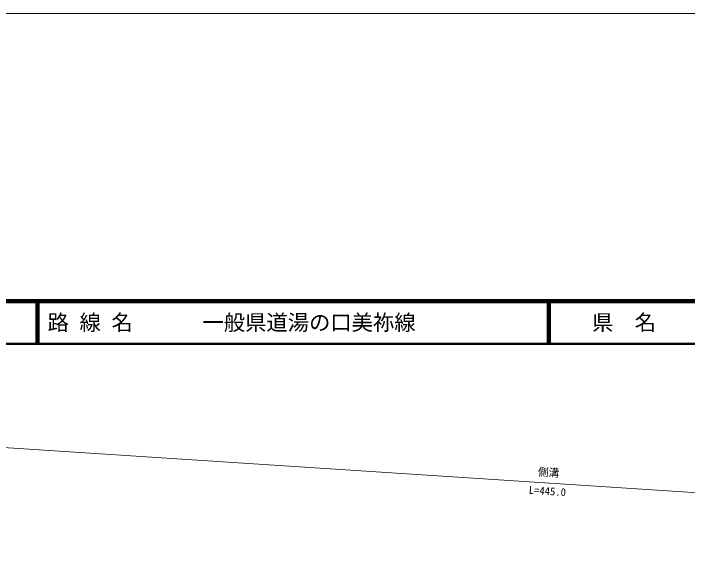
# Model space of a CAD drawing. Units: millimetres, scale not verified. Extents: x 0 to 700000, y -47500 to 447500.
# Drawn here: x 172378 to 330536, y 322198 to 447500 of the extents above; entities that cross this region are included whole.
import ezdxf
from ezdxf.enums import TextEntityAlignment as Align

# ---------------------------------------------------------------- set-up
doc = ezdxf.new("R2010")
doc.units = ezdxf.units.MM
doc.header["$LTSCALE"] = 1000
for name, color, linetype, lineweight in [('M-STR-HTXT', 7, 'Continuous', 13), ('M-TTL-LINE', 7, 'Continuous', 50), ('S-TTL', 7, 'Continuous', 25), ('作業レイヤ1', 7, 'Continuous', 13)]:
    doc.layers.add(name, color=color, linetype=linetype, lineweight=lineweight)
doc.layers.add('M-TTL-TXT', color=7, linetype='Continuous')
doc.styles.add('@ＭＳ ゴシック', font='')
doc.styles.add('ＭＳ ゴシック', font='')
doc.styles.get('@ＭＳ ゴシック').set_extended_font_data('@MS Gothic')
doc.styles.get('ＭＳ ゴシック').set_extended_font_data('MS Gothic')

msp = doc.modelspace()

# ---------------------------------------------------------------- linework, layer by layer
at = {"layer": 'M-STR-HTXT'}
msp.add_line((83595, 351264), (511971, 323442), dxfattribs=at)
at = {"layer": 'M-TTL-LINE'}
for p, q in [((177750, 380000), (177750, 370000)), ((178250, 380000), (178250, 370000)), ((297750, 380000), (297750, 370000)), ((298250, 380000), (298250, 370000)), ((40000, 370000), (680000, 370000))]:
    msp.add_line(p, q, dxfattribs=at)
at = {"layer": 'S-TTL', "color": 2, "lineweight": 140}
msp.add_line((680000, 380000), (40000, 380000), dxfattribs=at)
at = {"layer": '作業レイヤ1'}
msp.add_lwpolyline([(0, -47500), (700000, -47500), (700000, 447500), (0, 447500)], close=True, dxfattribs=at)

# ---------------------------------------------------------------- texts
at = {"layer": 'M-STR-HTXT', "style": 'ＭＳ ゴシック'}
msp.add_text('側溝', height=1833, rotation=356.284, dxfattribs=at).set_placement((297848, 338351), align=Align.BOTTOM_CENTER)
at = {"layer": 'M-STR-HTXT', "style": '@ＭＳ ゴシック'}
msp.add_text('L=445.0', height=1833, rotation=356.284, dxfattribs=at).set_placement((297718, 336355), align=Align.TOP_CENTER)
at = {"layer": 'M-TTL-TXT', "style": 'ＭＳ ゴシック'}
for s, p in [('路 線 名', (180380, 375000)), ('一般県道湯の口美祢線', (216734, 375000))]:
    msp.add_text(s, height=3666, dxfattribs=at).set_placement(p, align=Align.MIDDLE_LEFT)
msp.add_text('県\u3000名', height=3666, dxfattribs=at).set_placement((315625, 375000), align=Align.MIDDLE_CENTER)

doc.saveas('drawing.dxf')
